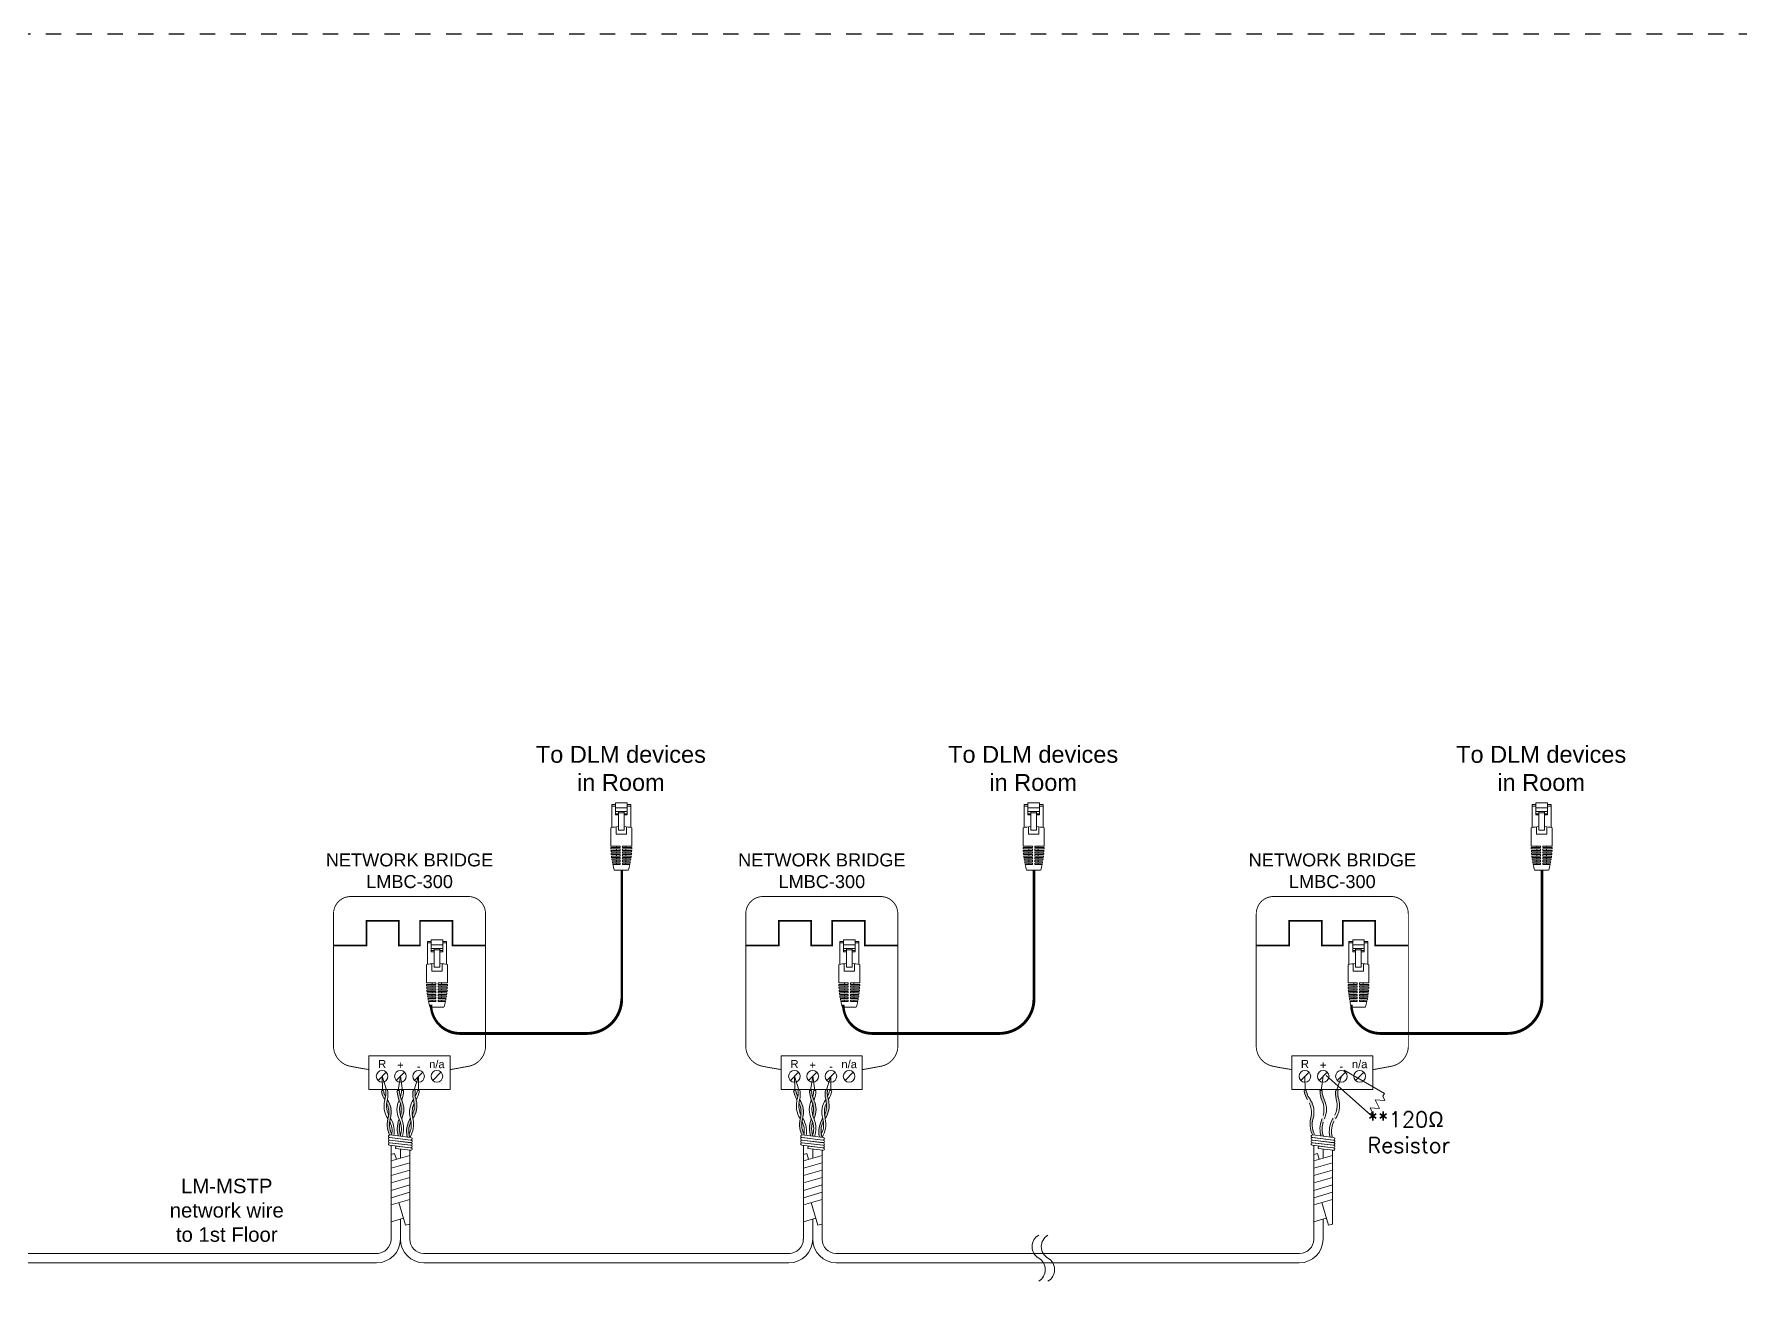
# Model space of a CAD drawing. Header units: inches. Extents: x -60 to 2005, y -577 to 104.
# Drawn here: x 718.56 to 746.28, y -135.81 to -115.21 of the extents above; entities that cross this region are included whole.
import ezdxf
from ezdxf.enums import TextEntityAlignment as Align

# ---------------------------------------------------------------- set-up
doc = ezdxf.new("R2010")
doc.units = ezdxf.units.IN
doc.header["$MEASUREMENT"] = 0
doc.linetypes.add('Demo', pattern=[0.5, 0.25, -0.25])
doc.layers.get('0').update_dxf_attribs({"lineweight": 5})
doc.layers.add('PS Borders', color=40, linetype='Demo', lineweight=5, plot=False)
for name, color, linetype, lineweight in [('WS', 3, 'Continuous', 5), ('WS_DETAIL', 7, 'Continuous', 5), ('WS_LowVoltage', 6, 'Continuous', 5)]:
    doc.layers.add(name, color=color, linetype=linetype, lineweight=lineweight)
doc.styles.add('ARIAL', font='arial.ttf')

# ---------------------------------------------------------------- blocks, each defined once
blk = doc.blocks.new('LMBC-300')
for p, q in [((-5.44, -23.35), (-4.01, -21.92)), ((-2.29, -23.35), (-0.86, -21.92)), ((0.87, -23.35), (2.3, -21.92)), ((4.03, -23.35), (5.45, -21.92))]:
    blk.add_line(p, q)
blk.add_lwpolyline([(-7.01, -19.08), (7.02, -19.08), (7.02, -24.94), (-7.01, -24.94)], close=True)
for centre in [(-4.73, -22.63), (-1.57, -22.63), (1.58, -22.63), (4.74, -22.63)]:
    blk.add_circle(centre, 1.01)
at = {"layer": 'WS_DETAIL', "linetype": 'Continuous', "const_width": 0.154}
for points in [[(0.01, 8.49), (-10.18, 8.49, 0.414214), (-13.15, 5.51), (-13.15, -17.61, 0.329956), (-10.38, -20.86, 0.015788), (-7.01, -21.46, 0.023143)], [(0.01, 8.49), (10.19, 8.49, -0.414214), (13.16, 5.51), (13.16, -17.61, -0.329956), (10.39, -20.86, -0.003091), (7.02, -21.48, -0.023143)]]:
    blk.add_lwpolyline(points, format="xyb", dxfattribs=at)
at = {"layer": 'WS_DETAIL', "const_width": 0.284}
blk.add_lwpolyline([(-13.15, 0), (-7.45, 0), (-7.45, 4.3), (-1.82, 4.3), (-1.82, 0), (1.82, 0), (1.82, 4.3), (7.45, 4.3), (7.45, 0), (13.16, 0)], dxfattribs=at)
at = {"insert": (0.01, 15.95), "char_height": 2.2491, "width": 28.8312, "attachment_point": 2, "style": 'ARIAL'}
blk.add_mtext('NETWORK BRIDGE\\PLMBC-300', dxfattribs=at)
at = {"layer": 'WS_DETAIL', "style": 'ARIAL'}
for s, height, p in [('R', 1.39, (-4.73, -20.5)), ('+', 1.39, (-1.57, -20.67)), ('n/a', 1.385, (4.74, -20.5)), ('-', 1.39, (1.58, -20.91))]:
    blk.add_text(s, height=height, dxfattribs=at).set_placement(p, align=Align.MIDDLE)
blk = doc.blocks.new('A$C756910A1')
at = {"layer": 'WS_DETAIL'}
for p, q in [((0.15, 6.6), (0.15, 10.17)), ((0.15, 10.17), (0.73, 10.17)), ((0.73, 9.92), (0.15, 9.92)), ((0.73, 10.43), (0.73, 8.56)), ((0.73, 10.43), (2.51, 10.43)), ((2.51, 9.66), (0.73, 9.66)), ((2.51, 9.06), (0.73, 9.06)), ((0.73, 8.74), (1.17, 8.74)), ((0.73, 8.56), (1.17, 8.56)), ((1.17, 6.17), (1.17, 9.06)), ((1.17, 8.85), (2.06, 8.85)), ((2.06, 6.17), (2.06, 9.06)), ((2.06, 8.74), (2.51, 8.74)), ((2.51, 8.56), (2.06, 8.56)), ((2.51, 10.43), (2.51, 8.56)), ((3.08, 10.17), (2.51, 10.17)), ((3.08, 9.92), (2.51, 9.92)), ((3.08, 6.6), (3.08, 10.17)), ((0, 6.56), (0, 3.73)), ((0.81, 6.7), (0.81, 5.55)), ((0.81, 5.55), (2.42, 5.55)), ((1.17, 6.17), (2.06, 6.17)), ((2.42, 6.7), (2.42, 5.55)), ((3.23, 6.56), (3.23, 3.73)), ((0, 3.73), (1.43, 3.73)), ((0, 3.51), (1.43, 3.51)), ((0.01, 3.29), (1.43, 3.29)), ((0.02, 3.06), (1.43, 3.06)), ((0.03, 2.84), (1.43, 2.84)), ((0.89, 3.73), (0.89, 3.51)), ((0.89, 3.29), (0.89, 3.06)), ((0.89, 2.84), (0.89, 2.62)), ((1.43, 3.51), (1.43, 3.73)), ((1.43, 3.06), (1.43, 3.29)), ((1.43, 2.62), (1.43, 2.84)), ((1.8, 3.73), (3.23, 3.73)), ((1.8, 3.51), (1.8, 3.73)), ((1.8, 3.51), (3.23, 3.51)), ((1.8, 3.29), (3.23, 3.29)), ((1.8, 3.06), (1.8, 3.29)), ((1.8, 3.06), (3.22, 3.06)), ((1.8, 2.84), (3.2, 2.84)), ((1.8, 2.62), (1.8, 2.84)), ((2.34, 3.73), (2.34, 3.51)), ((2.34, 3.29), (2.34, 3.06)), ((2.34, 2.84), (2.34, 2.62)), ((0.05, 2.62), (1.43, 2.62)), ((0.07, 2.4), (1.43, 2.4)), ((0.09, 2.18), (1.43, 2.18)), ((0.12, 1.96), (1.43, 1.96)), ((0.15, 1.74), (1.43, 1.74)), ((0.18, 1.52), (1.43, 1.52)), ((0.22, 1.3), (1.43, 1.3)), ((0.26, 1.08), (1.43, 1.08)), ((0.31, 0.86), (1.43, 0.86)), ((0.89, 2.4), (0.89, 2.18)), ((0.89, 1.96), (0.89, 1.74)), ((0.89, 1.52), (0.89, 1.3)), ((0.89, 1.08), (0.89, 0.86)), ((1.43, 2.18), (1.43, 2.4)), ((1.43, 1.74), (1.43, 1.96)), ((1.43, 1.3), (1.43, 1.52)), ((1.43, 0.86), (1.43, 1.08)), ((1.8, 2.62), (3.19, 2.62)), ((1.8, 2.4), (3.17, 2.4)), ((1.8, 2.18), (1.8, 2.4)), ((1.8, 2.18), (3.14, 2.18)), ((1.8, 1.96), (3.12, 1.96)), ((1.8, 1.74), (1.8, 1.96)), ((1.8, 1.74), (3.09, 1.74)), ((1.8, 1.52), (3.05, 1.52)), ((1.8, 1.3), (1.8, 1.52)), ((1.8, 1.3), (3.01, 1.3)), ((1.8, 1.08), (2.97, 1.08)), ((1.8, 0.86), (1.8, 1.08)), ((1.8, 0.86), (2.92, 0.86)), ((2.34, 2.4), (2.34, 2.18)), ((2.34, 1.96), (2.34, 1.74)), ((2.34, 1.52), (2.34, 1.3)), ((2.34, 1.08), (2.34, 0.86)), ((2.69, 0), (0.52, 0))]:
    blk.add_line(p, q, dxfattribs=at)
for centre, radius, start, end in [((1.62, -0.58), 7.33, 93.502, 102.7411), ((1.62, -0.58), 7.33, 77.2589, 86.498), ((13.49, 3.73), 13.49, 180.937, 181.8742), ((13.49, 3.73), 13.49, 182.8119, 183.7504), ((-10.25, 3.73), 13.49, 356.2496, 357.1881), ((-10.25, 3.73), 13.49, 358.1258, 359.063), ((13.49, 3.73), 13.49, 184.6899, 185.6307), ((13.49, 3.73), 13.49, 186.573, 187.5171), ((13.49, 3.73), 13.49, 188.4632, 189.4117), ((13.49, 3.73), 13.49, 190.3627, 191.3167), ((13.49, 3.73), 13.49, 192.2739, 196.0379), ((-10.25, 3.73), 13.49, 343.9621, 347.7261), ((-10.25, 3.73), 13.49, 348.6833, 349.6373), ((-10.25, 3.73), 13.49, 350.5883, 351.5368), ((-10.25, 3.73), 13.49, 352.4829, 353.427), ((-10.25, 3.73), 13.49, 354.3693, 355.3101)]:
    blk.add_arc(centre, radius, start, end, dxfattribs=at)
blk = doc.blocks.new('A$C043B1A8A')
at = {"layer": 'WS_DETAIL'}
for p, q in [((0, 0), (0.032, 0.027)), ((0.021, 0.092), (0.145, 0.047)), ((0.032, 0.027), (0.021, 0.092)), ((0.123, 0.178), (0.247, 0.132)), ((0.123, 0.178), (0.145, 0.047)), ((0.268, 0.224), (0.236, 0.197)), ((0.236, 0.197), (0.247, 0.132))]:
    blk.add_line(p, q, dxfattribs=at)

msp = doc.modelspace()

# ---------------------------------------------------------------- hatches: boundary and pattern name
at = {"layer": 'WS_DETAIL'}
h = msp.add_hatch(color=256, dxfattribs=at)
h.paths.add_polyline_path([(724.65, -132.977, 0.120606), (724.665, -133.134), (724.621, -133.129, 0.0008), (724.621, -133.128, -0.094746), (724.617, -132.971, -0.094746), (724.672, -132.824, 0.002014), (724.673, -132.822, 0.002014), (724.674, -132.825, -0.034938), (724.685, -132.876, 0.070973)])
h.paths.add_polyline_path([(724.732, -132.676, 0.109546), (724.724, -132.52, 0.001993), (724.723, -132.517, -0.094746), (724.719, -132.36), (724.752, -132.366, 0.070973), (724.752, -132.472, -0.113898), (724.773, -132.683, -0.109526), (724.714, -132.829, -0.040685), (724.703, -132.771, 0.068536)])
h.paths.add_polyline_path([(724.49, -132.837, 0.002014), (724.491, -132.835, 0.002014), (724.492, -132.837, -0.034938), (724.512, -132.886, 0.070973), (724.494, -132.991, 0.085373), (724.519, -133.116), (724.478, -133.111, -0.07335), (724.46, -132.991, -0.094746)])
h.paths.add_polyline_path([(724.526, -132.681, 0.068536), (724.512, -132.584, -0.112468), (724.46, -132.372), (724.494, -132.372, 0.108028), (724.532, -132.528, -0.109526), (724.567, -132.681, -0.109526), (724.532, -132.835, -0.040685), (724.512, -132.779, 0.068536)])
h.paths.add_polyline_path([(724.338, -132.982, 0.06985), (724.372, -133.081, -0.012752), (724.369, -133.098), (724.342, -133.095, 0.058757), (724.338, -133.094, -0.06709), (724.305, -132.988, -0.094746), (724.308, -132.831, 0.111564), (724.318, -132.672, 0.068536), (724.288, -132.578, -0.040685), (724.3, -132.52, -0.109526), (724.359, -132.665, -0.111564), (724.349, -132.825, 0.106175)])
h.paths.add_polyline_path([(724.203, -132.377), (724.236, -132.372, 0.070973), (724.271, -132.472, 0.028112), (724.257, -132.523, -0.094194)])
h = msp.add_hatch(color=256, dxfattribs=at)
h.paths.add_polyline_path([(731.346, -132.977, 0.120606), (731.361, -133.134), (731.317, -133.129, 0.0008), (731.317, -133.128, -0.094746), (731.313, -132.971, -0.094746), (731.368, -132.824, 0.002014), (731.369, -132.822, 0.002014), (731.37, -132.825, -0.034938), (731.381, -132.876, 0.070973)])
h.paths.add_polyline_path([(731.428, -132.676, 0.109546), (731.419, -132.52, 0.001993), (731.419, -132.517, -0.094746), (731.415, -132.36), (731.448, -132.366, 0.070973), (731.448, -132.472, -0.113898), (731.469, -132.683, -0.109526), (731.41, -132.829, -0.040685), (731.399, -132.771, 0.068536)])
h.paths.add_polyline_path([(731.186, -132.837, 0.002014), (731.187, -132.835, 0.002014), (731.188, -132.837, -0.034938), (731.208, -132.886, 0.070973), (731.19, -132.991, 0.085373), (731.215, -133.116), (731.174, -133.111, -0.07335), (731.156, -132.991, -0.094746)])
h.paths.add_polyline_path([(731.222, -132.681, 0.068536), (731.208, -132.584, -0.112468), (731.156, -132.372), (731.19, -132.372, 0.108028), (731.228, -132.528, -0.109526), (731.263, -132.681, -0.109526), (731.228, -132.835, -0.040685), (731.208, -132.779, 0.068536)])
h.paths.add_polyline_path([(731.034, -132.982, 0.06985), (731.068, -133.081, -0.012752), (731.065, -133.098), (731.038, -133.095, 0.058757), (731.034, -133.094, -0.06709), (731.001, -132.988, -0.094746), (731.004, -132.831, 0.111564), (731.014, -132.672, 0.068536), (730.984, -132.578, -0.040685), (730.996, -132.52, -0.109526), (731.055, -132.665, -0.111564), (731.045, -132.825, 0.106175)])
h.paths.add_polyline_path([(730.899, -132.377), (730.932, -132.372, 0.070973), (730.967, -132.472, 0.028112), (730.953, -132.523, -0.094194)])
h = msp.add_hatch(color=256, dxfattribs=at)
edge = h.paths.add_edge_path()
edge.add_arc((739.966, -133.026), 0.332, 171.4477, 198.9556)
edge.add_line((739.651, -133.134), (739.608, -133.129))
edge.add_arc((739.26, -133.229), 0.362, 16.0503, 16.2337)
edge.add_arc((740.015, -133.04), 0.417, 170.5397, 192.1893, ccw=False)
edge.add_arc((740.015, -133.04), 0.417, 148.89, 170.5397, ccw=False)
edge.add_arc((739.362, -132.615), 0.362, 324.8456, 325.3071)
edge.add_arc((740.009, -132.723), 0.362, 195.7722, 196.2337)
edge.add_arc((739.299, -132.93), 0.377, 8.2297, 16.2337, ccw=False)
edge.add_arc((740.007, -133.048), 0.377, 152.8497, 169.0883)
edge = h.paths.add_edge_path()
edge.add_arc((739.361, -132.618), 0.362, 350.7704, 375.7769)
edge.add_arc((739.361, -132.618), 0.362, 15.7769, 16.2337)
edge.add_arc((740.117, -132.429), 0.417, 170.5397, 192.1893, ccw=False)
edge.add_line((739.706, -132.36), (739.739, -132.366))
edge.add_arc((740.112, -132.418), 0.377, 171.9911, 188.2297)
edge.add_arc((739.293, -132.623), 0.471, -7.3349, 18.6567, ccw=False)
edge.add_arc((739.302, -132.594), 0.467, 322.6979, 348.9109, ccw=False)
edge.add_arc((736.915, -133.505), 2.828, 12.8387, 13.9833)
edge.add_arc((739.362, -132.616), 0.362, 325.3586, 350.315)
edge = h.paths.add_edge_path()
edge.add_arc((739.15, -132.68), 0.362, 334.3059, 334.7675)
edge.add_arc((739.805, -132.68), 0.362, 205.2325, 205.6941)
edge.add_arc((739.139, -133.001), 0.377, 17.69, 25.6941, ccw=False)
edge.add_arc((739.857, -133.001), 0.377, 162.31, 178.5486)
edge.add_arc((739.857, -132.981), 0.377, 181.4514, 200.97)
edge.add_line((739.505, -133.116), (739.465, -133.111))
edge.add_arc((739.864, -132.991), 0.417, 180, 196.7806, ccw=False)
edge.add_arc((739.864, -132.991), 0.417, 158.3503, 180, ccw=False)
edge = h.paths.add_edge_path()
edge.add_arc((739.15, -132.683), 0.362, 0.2308, 15.9134)
edge.add_arc((739.937, -132.365), 0.49, 180.8101, 206.4781, ccw=False)
edge.add_line((739.447, -132.372), (739.481, -132.372))
edge.add_arc((739.858, -132.362), 0.377, 181.4554, 206.1179)
edge.add_arc((739.191, -132.683), 0.362, 0.2308, 25.2325, ccw=False)
edge.add_arc((739.109, -132.671), 0.445, 331.0809, 358.611, ccw=False)
edge.add_arc((739.1, -133.016), 0.419, 18.0887, 25.6918)
edge.add_arc((739.154, -132.68), 0.359, 334.6021, 359.8115)
edge = h.paths.add_edge_path()
edge.add_arc((739.695, -132.911), 0.377, 190.9117, 206.8942)
edge.add_arc((739.031, -133.026), 0.332, 347.4659, 350.3882, ccw=False)
edge.add_line((739.355, -133.098), (739.329, -133.095))
edge.add_arc((739.324, -133.115), 0.0208, 76.2022, 89.6528)
edge.add_arc((739.703, -132.919), 0.417, 189.4603, 204.8133, ccw=False)
edge.add_arc((739.703, -132.919), 0.417, 167.8107, 189.4603, ccw=False)
edge.add_arc((738.947, -132.73), 0.362, 343.7663, 369.2296)
edge.add_arc((738.945, -132.733), 0.365, 9.717, 35.1926)
edge.add_arc((740.368, -132.791), 1.156, 163.9423, 166.6029, ccw=False)
edge.add_arc((738.902, -132.751), 0.452, 10.928, 38.2258, ccw=False)
edge.add_arc((738.988, -132.723), 0.362, -16.2337, 9.2296, ccw=False)
edge.add_arc((739.698, -132.93), 0.377, 163.7663, 188.0089)
edge = h.paths.add_edge_path()
edge.add_line((739.19, -132.377), (739.223, -132.372))
edge.add_arc((739.593, -132.3), 0.377, 190.9117, 207.1503)
edge.add_arc((739.704, -132.623), 0.471, 161.3433, 167.7845)
edge.add_arc((739.601, -132.309), 0.417, 189.4603, 210.9844, ccw=False)

# ---------------------------------------------------------------- linework, layer by layer
at = {"layer": 'PS Borders', "lineweight": -3}
msp.add_lwpolyline([(688.565, -180.13), (774.002, -180.13), (774.002, -115.213), (688.565, -115.213)], close=True, dxfattribs=at)
at = {"layer": 'WS', "const_width": 0.0391}
for points in [[(728.106, -128.792), (728.106, -130.882)], [(734.802, -128.792), (734.802, -130.882)], [(743.053, -128.792), (743.053, -130.882)]]:
    msp.add_lwpolyline(points, dxfattribs=at)
at = {"layer": 'WS'}
for points in [[(725.008, -130.976, 0.0391, 0.0391, 0), (725.008, -130.976, 0.0391, 0.0469, 0.414214), (725.478, -131.445, 0.0469, 0.0469, 0), (727.543, -131.445, 0.0469, 0.0469, 0.414214), (728.106, -130.882, 0.0469, 0.0469, 0), (728.106, -130.882, 0.0469, 0.0469, 0)], [(731.704, -130.976, 0.0391, 0.0391, 0), (731.704, -130.976, 0.0391, 0.0469, 0.414214), (732.174, -131.445, 0.0469, 0.0469, 0), (734.239, -131.445, 0.0469, 0.0469, 0.414214), (734.802, -130.882, 0.0469, 0.0469, 0), (734.802, -130.882, 0.0469, 0.0469, 0)], [(739.956, -130.976, 0.0391, 0.0391, 0), (739.956, -130.976, 0.0391, 0.0469, 0.414214), (740.425, -131.445, 0.0469, 0.0469, 0), (742.49, -131.445, 0.0469, 0.0469, 0.414214), (743.053, -130.882, 0.0469, 0.0469, 0), (743.053, -130.882, 0.0469, 0.0469, 0)]]:
    msp.add_lwpolyline(points, format="xyseb", dxfattribs=at)
at = {"layer": 'WS_DETAIL'}
for p, q in [((724.219, -132.373), (724.215, -132.142)), ((724.215, -132.142), (724.287, -132.362)), ((724.512, -132.142), (724.477, -132.371)), ((724.546, -132.371), (724.512, -132.142)), ((724.808, -132.142), (724.736, -132.362)), ((724.804, -132.373), (724.808, -132.142)), ((730.915, -132.373), (730.911, -132.142)), ((730.911, -132.142), (730.983, -132.362)), ((731.208, -132.142), (731.173, -132.371)), ((731.242, -132.371), (731.208, -132.142)), ((731.504, -132.142), (731.432, -132.362)), ((731.5, -132.373), (731.504, -132.142)), ((739.206, -132.373), (739.202, -132.142)), ((739.206, -132.373), (739.202, -132.142)), ((739.498, -132.142), (739.464, -132.371)), ((739.498, -132.142), (739.464, -132.371)), ((740.268, -132.767), (739.546, -132.129)), ((739.794, -132.142), (739.723, -132.362)), ((740.493, -132.423), (739.84, -132.042)), ((724.236, -132.37), (724.202, -132.376)), ((724.271, -132.365), (724.304, -132.359)), ((724.494, -132.371), (724.46, -132.371)), ((724.529, -132.371), (724.563, -132.371)), ((724.753, -132.365), (724.719, -132.359)), ((724.788, -132.37), (724.821, -132.376)), ((730.932, -132.37), (730.898, -132.376)), ((730.967, -132.365), (731, -132.359)), ((731.19, -132.371), (731.156, -132.371)), ((731.225, -132.371), (731.259, -132.371)), ((731.449, -132.365), (731.415, -132.359)), ((731.484, -132.37), (731.517, -132.376)), ((739.222, -132.37), (739.189, -132.376)), ((739.222, -132.37), (739.189, -132.376)), ((739.481, -132.371), (739.447, -132.371)), ((739.481, -132.371), (739.447, -132.371)), ((739.739, -132.365), (739.706, -132.359)), ((724.676, -133.177), (724.335, -133.136)), ((724.676, -133.219), (724.335, -133.178)), ((724.676, -133.261), (724.335, -133.22)), ((724.676, -133.303), (724.335, -133.261)), ((724.342, -133.095), (724.681, -133.136)), ((724.342, -133.137), (724.681, -133.178)), ((724.342, -133.179), (724.681, -133.22)), ((724.342, -133.22), (724.681, -133.261)), ((724.431, -133.315), (724.436, -133.274)), ((724.676, -133.344), (724.431, -133.315)), ((724.436, -133.274), (724.681, -133.303)), ((724.512, -133.324), (724.512, -133.471)), ((724.512, -133.324), (724.512, -133.471)), ((731.372, -133.177), (731.031, -133.136)), ((731.372, -133.219), (731.031, -133.178)), ((731.372, -133.261), (731.031, -133.22)), ((731.372, -133.303), (731.031, -133.261)), ((731.038, -133.095), (731.377, -133.136)), ((731.038, -133.137), (731.377, -133.178)), ((731.038, -133.179), (731.377, -133.22)), ((731.038, -133.22), (731.377, -133.261)), ((731.127, -133.315), (731.132, -133.274)), ((731.372, -133.344), (731.127, -133.315)), ((731.132, -133.274), (731.377, -133.303)), ((731.208, -133.324), (731.208, -133.471)), ((731.208, -133.324), (731.208, -133.471)), ((739.663, -133.177), (739.321, -133.136)), ((739.663, -133.219), (739.321, -133.178)), ((739.663, -133.261), (739.321, -133.22)), ((739.663, -133.303), (739.321, -133.261)), ((739.329, -133.095), (739.668, -133.136)), ((739.329, -133.137), (739.668, -133.178)), ((739.329, -133.179), (739.668, -133.22)), ((739.329, -133.22), (739.668, -133.261)), ((739.418, -133.315), (739.423, -133.274)), ((739.418, -133.315), (739.423, -133.274)), ((739.663, -133.344), (739.418, -133.315)), ((739.423, -133.274), (739.668, -133.303)), ((739.498, -133.324), (739.498, -133.471)), ((739.498, -133.324), (739.498, -133.471)), ((739.498, -133.324), (739.498, -133.471)), ((739.498, -133.324), (739.498, -133.471)), ((724.418, -133.395), (724.36, -133.413)), ((724.664, -133.426), (724.36, -133.516)), ((724.664, -133.546), (724.36, -133.635)), ((724.418, -133.395), (724.446, -133.49)), ((731.114, -133.395), (731.056, -133.413)), ((731.36, -133.426), (731.056, -133.516)), ((731.36, -133.546), (731.056, -133.635)), ((731.114, -133.395), (731.142, -133.49)), ((739.405, -133.395), (739.346, -133.413)), ((739.405, -133.395), (739.346, -133.413)), ((739.65, -133.426), (739.346, -133.516)), ((739.65, -133.546), (739.346, -133.635)), ((739.405, -133.395), (739.433, -133.49)), ((739.405, -133.395), (739.433, -133.49)), ((739.65, -133.343), (739.65, -134.541)), ((724.664, -133.665), (724.36, -133.755)), ((724.664, -133.785), (724.36, -133.874)), ((731.36, -133.665), (731.056, -133.755)), ((731.36, -133.785), (731.056, -133.874)), ((739.65, -133.665), (739.346, -133.755)), ((739.65, -133.785), (739.346, -133.874)), ((724.664, -133.904), (724.36, -133.994)), ((724.664, -134.023), (724.36, -134.113)), ((724.664, -134.143), (724.36, -134.232)), ((731.36, -133.904), (731.056, -133.994)), ((731.36, -134.023), (731.056, -134.113)), ((731.36, -134.143), (731.056, -134.232)), ((739.65, -133.904), (739.346, -133.994)), ((739.65, -134.023), (739.346, -134.113)), ((739.65, -134.143), (739.346, -134.232)), ((731.184, -134.194), (731.292, -134.561)), ((739.475, -134.194), (739.583, -134.561)), ((724.563, -134.448), (724.36, -134.508)), ((731.259, -134.448), (731.056, -134.508)), ((731.36, -134.541), (731.292, -134.561)), ((739.549, -134.448), (739.346, -134.508)), ((739.65, -134.541), (739.583, -134.561))]:
    msp.add_line(p, q, dxfattribs=at)
at = {"layer": 'WS_DETAIL', "const_width": 0.0077}
for points in [[(724.287, -132.362), (724.215, -132.142), (724.219, -132.373)], [(724.546, -132.371), (724.512, -132.142), (724.477, -132.371)], [(724.804, -132.373), (724.808, -132.142), (724.736, -132.362)], [(730.983, -132.362), (730.911, -132.142), (730.915, -132.373)], [(731.242, -132.371), (731.208, -132.142), (731.173, -132.371)], [(731.5, -132.373), (731.504, -132.142), (731.432, -132.362)]]:
    msp.add_lwpolyline(points, dxfattribs=at)
at = {"layer": 'WS_DETAIL'}
for points in [[(734.878, -135.469, 0.57735), (734.878, -135.095, -0.57735), (734.878, -134.721, -0.57735)], [(735.028, -135.469, 0.57735), (735.028, -135.095, -0.57735), (735.028, -134.722, -0.57735)]]:
    msp.add_lwpolyline(points, format="xyb", dxfattribs=at)
for centre, radius, start, end in [((724.614, -132.307), 0.418, 189.4603, 211.11), ((724.606, -132.299), 0.377, 190.9117, 207.1503), ((724.718, -132.622), 0.472, 161.3433, 187.3349), ((723.897, -132.417), 0.377, 351.7703, 8.0089), ((723.892, -132.428), 0.418, 347.8107, 9.4603), ((724.951, -132.364), 0.491, 180.8101, 206.4781), ((724.872, -132.361), 0.378, 181.4554, 206.1179), ((724.152, -132.361), 0.377, 342.308, 358.5486), ((724.145, -132.371), 0.418, 338.3503, 0), ((725.131, -132.428), 0.418, 170.5397, 192.1893), ((725.126, -132.417), 0.377, 171.9911, 188.2297), ((724.417, -132.299), 0.377, 332.8497, 349.0883), ((724.306, -132.622), 0.472, 352.6651, 18.6567), ((724.409, -132.307), 0.418, 328.89, 350.5397), ((731.31, -132.307), 0.418, 189.4603, 211.11), ((731.302, -132.299), 0.377, 190.9117, 207.1503), ((731.414, -132.622), 0.472, 161.3433, 187.3349), ((730.593, -132.417), 0.377, 351.7703, 8.0089), ((730.588, -132.428), 0.418, 347.8107, 9.4603), ((731.647, -132.364), 0.491, 180.8101, 206.4781), ((731.568, -132.361), 0.378, 181.4554, 206.1179), ((730.848, -132.361), 0.377, 342.308, 358.5486), ((730.841, -132.371), 0.418, 338.3503, 0), ((731.827, -132.428), 0.418, 170.5397, 192.1893), ((731.822, -132.417), 0.377, 171.9911, 188.2297), ((731.113, -132.299), 0.377, 332.8497, 349.0883), ((731.002, -132.622), 0.472, 352.6651, 18.6567), ((731.105, -132.307), 0.418, 328.89, 350.5397), ((739.601, -132.307), 0.418, 189.4603, 211.11), ((739.601, -132.307), 0.418, 189.4603, 211.11), ((739.593, -132.299), 0.377, 190.9117, 207.1503), ((739.593, -132.299), 0.377, 190.9117, 207.1503), ((738.904, -132.749), 0.449, 10.915, 38.248), ((738.904, -132.749), 0.449, 10.915, 38.248), ((739.938, -132.364), 0.491, 180.8101, 206.4781), ((739.938, -132.364), 0.491, 180.8101, 206.4781), ((739.858, -132.361), 0.378, 181.4554, 206.1179), ((739.858, -132.361), 0.378, 181.4554, 206.1179), ((740.118, -132.428), 0.418, 170.5397, 192.1893), ((740.113, -132.417), 0.377, 171.9911, 188.2297), ((739.292, -132.622), 0.472, 352.6651, 18.6567), ((724.607, -132.621), 0.363, 189.6911, 214.6929), ((724.649, -132.617), 0.363, 164.2231, 189.2296), ((723.96, -132.732), 0.363, 9.6911, 25.3738), ((724.648, -132.615), 0.363, 189.6911, 205.3738), ((724.001, -132.725), 0.363, 9.6911, 35.1544), ((723.959, -132.729), 0.363, 343.7663, 9.2296), ((724, -132.723), 0.363, 343.7663, 9.2296), ((724.819, -132.682), 0.363, 155.3356, 179.7692), ((724.819, -132.679), 0.363, 180.2308, 205.6941), ((724.861, -132.682), 0.363, 164.0866, 179.7692), ((724.861, -132.679), 0.363, 180.2308, 205.6941), ((724.162, -132.682), 0.363, 0.2308, 15.9134), ((724.162, -132.679), 0.363, 344.0866, 359.7692), ((724.204, -132.682), 0.363, 0.2308, 25.2325), ((724.204, -132.679), 0.363, 334.7675, 359.7692), ((725.023, -132.723), 0.363, 170.7704, 196.2337), ((725.023, -132.725), 0.363, 144.8456, 170.3089), ((725.064, -132.729), 0.363, 170.7704, 196.2337), ((724.375, -132.615), 0.363, 334.6262, 350.3089), ((725.063, -132.732), 0.363, 154.6262, 170.3089), ((724.416, -132.621), 0.363, 325.3071, 350.3089), ((724.374, -132.617), 0.363, 350.7704, 15.7769), ((731.303, -132.621), 0.363, 189.6911, 214.6929), ((731.345, -132.617), 0.363, 164.2231, 189.2296), ((730.656, -132.732), 0.363, 9.6911, 25.3738), ((731.344, -132.615), 0.363, 189.6911, 205.3738), ((730.697, -132.725), 0.363, 9.6911, 35.1544), ((730.655, -132.729), 0.363, 343.7663, 9.2296), ((730.696, -132.723), 0.363, 343.7663, 9.2296), ((731.515, -132.682), 0.363, 155.3356, 179.7692), ((731.515, -132.679), 0.363, 180.2308, 205.6941), ((731.557, -132.682), 0.363, 164.0866, 179.7692), ((731.557, -132.679), 0.363, 180.2308, 205.6941), ((730.858, -132.682), 0.363, 0.2308, 15.9134), ((730.858, -132.679), 0.363, 344.0866, 359.7692), ((730.9, -132.682), 0.363, 0.2308, 25.2325), ((730.9, -132.679), 0.363, 334.7675, 359.7692), ((731.719, -132.723), 0.363, 170.7704, 196.2337), ((731.718, -132.725), 0.363, 144.8456, 170.3089), ((731.76, -132.729), 0.363, 170.7704, 196.2337), ((731.071, -132.615), 0.363, 334.6262, 350.3089), ((731.759, -132.732), 0.363, 154.6262, 170.3089), ((731.112, -132.621), 0.363, 325.3071, 350.3089), ((731.07, -132.617), 0.363, 350.7704, 15.7769), ((738.946, -132.732), 0.363, 9.6911, 25.3738), ((738.946, -132.732), 0.363, 9.6911, 25.3738), ((738.946, -132.729), 0.363, 343.7663, 9.2296), ((738.946, -132.729), 0.363, 343.7663, 9.2296), ((738.987, -132.723), 0.363, 343.7663, 9.2296), ((738.987, -132.723), 0.363, 343.7663, 9.2296), ((739.149, -132.682), 0.363, 0.2308, 15.9134), ((739.149, -132.682), 0.363, 0.2308, 15.9134), ((739.149, -132.679), 0.363, 344.0866, 359.7692), ((739.149, -132.679), 0.363, 344.0866, 359.7692), ((739.19, -132.682), 0.363, 0.2308, 25.2325), ((739.19, -132.682), 0.363, 0.2308, 25.2325), ((739.19, -132.679), 0.363, 334.7675, 359.7692), ((739.19, -132.679), 0.363, 334.7675, 359.7692), ((739.362, -132.615), 0.363, 334.6262, 350.3089), ((739.402, -132.621), 0.363, 325.3071, 350.3089), ((739.361, -132.617), 0.363, 350.7704, 15.7769), ((724.716, -132.919), 0.418, 167.8107, 189.4603), ((724.716, -132.919), 0.418, 189.4603, 204.8156), ((724.711, -132.93), 0.377, 163.7663, 188.0089), ((724.002, -133.048), 0.377, 10.9117, 27.1503), ((724.708, -132.911), 0.377, 190.9117, 206.8942), ((724.648, -132.615), 0.363, 214.6929, 215.1544), ((723.994, -133.04), 0.418, 9.4603, 31.11), ((724.043, -133.026), 0.333, 347.4659, 8.5523), ((723.994, -133.04), 0.418, 351.2808, 9.4603), ((724.878, -132.991), 0.418, 158.3503, 180), ((724.878, -132.991), 0.418, 180, 196.7806), ((724.162, -132.679), 0.363, 334.3059, 334.7675), ((724.152, -133), 0.377, 1.4514, 25.6941), ((724.871, -133), 0.377, 162.31, 178.5486), ((724.871, -132.981), 0.377, 181.4514, 200.97), ((724.152, -132.981), 0.377, 342.31, 358.5486), ((724.145, -132.991), 0.418, 0, 21.6497), ((724.145, -132.991), 0.418, 342.0912, 0), ((725.029, -133.04), 0.418, 170.5397, 192.1893), ((725.029, -133.04), 0.418, 148.89, 170.5397), ((724.98, -133.026), 0.333, 171.4477, 198.9556), ((725.021, -133.048), 0.377, 152.8497, 169.0883), ((724.315, -132.911), 0.377, 333.1058, 349.0883), ((724.307, -132.919), 0.418, 329.0247, 350.5397), ((724.375, -132.615), 0.363, 324.8456, 325.3071), ((724.312, -132.93), 0.377, 351.9911, 16.2337), ((724.307, -132.919), 0.418, 350.5397, 12.1893), ((731.412, -132.919), 0.418, 167.8107, 189.4603), ((731.412, -132.919), 0.418, 189.4603, 204.8156), ((731.407, -132.93), 0.377, 163.7663, 188.0089), ((730.698, -133.048), 0.377, 10.9117, 27.1503), ((731.404, -132.911), 0.377, 190.9117, 206.8942), ((731.344, -132.615), 0.363, 214.6929, 215.1544), ((730.69, -133.04), 0.418, 9.4603, 31.11), ((730.739, -133.026), 0.333, 347.4659, 8.5523), ((730.69, -133.04), 0.418, 351.2808, 9.4603), ((731.574, -132.991), 0.418, 158.3503, 180), ((731.574, -132.991), 0.418, 180, 196.7806), ((730.858, -132.679), 0.363, 334.3059, 334.7675), ((730.848, -133), 0.377, 1.4514, 25.6941), ((731.567, -133), 0.377, 162.31, 178.5486), ((731.567, -132.981), 0.377, 181.4514, 200.97), ((730.848, -132.981), 0.377, 342.31, 358.5486), ((730.841, -132.991), 0.418, 0, 21.6497), ((730.841, -132.991), 0.418, 342.0912, 0), ((731.725, -133.04), 0.418, 170.5397, 192.1893), ((731.725, -133.04), 0.418, 148.89, 170.5397), ((731.676, -133.026), 0.333, 171.4477, 198.9556), ((731.717, -133.048), 0.377, 152.8497, 169.0883), ((731.011, -132.911), 0.377, 333.1058, 349.0883), ((731.003, -132.919), 0.418, 329.0247, 350.5397), ((731.071, -132.615), 0.363, 324.8456, 325.3071), ((731.008, -132.93), 0.377, 351.9911, 16.2337), ((731.003, -132.919), 0.418, 350.5397, 12.1893), ((739.703, -132.919), 0.418, 167.8107, 189.4603), ((739.703, -132.919), 0.418, 167.8107, 189.4603), ((739.703, -132.919), 0.418, 189.4603, 204.8156), ((739.703, -132.919), 0.418, 189.4603, 204.8156), ((739.698, -132.93), 0.377, 163.7663, 188.0089), ((739.698, -132.93), 0.377, 163.7663, 188.0089), ((739.695, -132.911), 0.377, 190.9117, 206.8942), ((739.695, -132.911), 0.377, 190.9117, 206.8942), ((739.635, -132.615), 0.363, 214.6929, 215.1544), ((739.635, -132.615), 0.363, 214.6929, 215.1544), ((739.865, -132.991), 0.418, 158.3503, 180), ((739.865, -132.991), 0.418, 158.3503, 180), ((739.865, -132.991), 0.418, 180, 196.7806), ((739.865, -132.991), 0.418, 180, 196.7806), ((739.149, -132.679), 0.363, 334.3059, 334.7675), ((739.149, -132.679), 0.363, 334.3059, 334.7675), ((739.858, -133), 0.377, 162.31, 178.5486), ((739.858, -133), 0.377, 162.31, 178.5486), ((739.858, -132.981), 0.377, 181.4514, 200.97), ((739.858, -132.981), 0.377, 181.4514, 200.97), ((740.016, -133.04), 0.418, 170.5397, 192.1893), ((740.016, -133.04), 0.418, 170.5397, 192.1893), ((740.016, -133.04), 0.418, 148.89, 170.5397), ((739.967, -133.026), 0.333, 171.4477, 198.9556), ((740.008, -133.048), 0.377, 152.8497, 169.0883), ((739.362, -132.615), 0.363, 324.8456, 325.3071), ((724.337, -133.115), 0.0208, 76.2022, 263.1259), ((724.337, -133.157), 0.0208, 76.2022, 263.1259), ((724.337, -133.199), 0.0208, 76.2022, 263.1259), ((724.337, -133.241), 0.0208, 76.2022, 263.1259), ((724.272, -133.229), 0.363, 16.0503, 16.2337), ((724.921, -133.337), 0.363, 144.8456, 145.0169), ((724.681, -133.157), 0.0208, 256.2517, 90), ((724.681, -133.199), 0.0208, 256.2517, 90), ((724.681, -133.241), 0.0208, 256.2517, 90), ((724.681, -133.282), 0.0208, 256.2517, 90), ((724.681, -133.324), 0.0208, 256.2517, 90), ((731.033, -133.115), 0.0208, 76.2022, 263.1259), ((731.033, -133.157), 0.0208, 76.2022, 263.1259), ((731.033, -133.199), 0.0208, 76.2022, 263.1259), ((731.033, -133.241), 0.0208, 76.2022, 263.1259), ((730.968, -133.229), 0.363, 16.0503, 16.2337), ((731.617, -133.337), 0.363, 144.8456, 145.0169), ((731.377, -133.157), 0.0208, 256.2517, 90), ((731.377, -133.199), 0.0208, 256.2517, 90), ((731.377, -133.241), 0.0208, 256.2517, 90), ((731.377, -133.282), 0.0208, 256.2517, 90), ((731.377, -133.324), 0.0208, 256.2517, 90), ((739.324, -133.115), 0.0208, 76.2022, 263.1259), ((739.324, -133.115), 0.0208, 76.2022, 263.1259), ((739.324, -133.157), 0.0208, 76.2022, 263.1259), ((739.324, -133.157), 0.0208, 76.2022, 263.1259), ((739.324, -133.199), 0.0208, 76.2022, 263.1259), ((739.324, -133.199), 0.0208, 76.2022, 263.1259), ((739.324, -133.241), 0.0208, 76.2022, 263.1259), ((739.324, -133.241), 0.0208, 76.2022, 263.1259), ((739.259, -133.229), 0.363, 16.0503, 16.2337), ((739.259, -133.229), 0.363, 16.0503, 16.2337), ((739.907, -133.337), 0.363, 144.8456, 145.0169), ((739.907, -133.337), 0.363, 144.8456, 145.0169), ((739.668, -133.157), 0.0208, 256.2517, 90), ((739.668, -133.199), 0.0208, 256.2517, 90), ((739.668, -133.241), 0.0208, 256.2517, 90), ((739.668, -133.282), 0.0208, 256.2517, 90), ((739.668, -133.324), 0.0208, 256.2517, 90)]:
    msp.add_arc(centre, radius, start, end, dxfattribs=at)
at = {"layer": 'WS_LowVoltage'}
for p, q in [((724.36, -133.264), (724.36, -134.787)), ((731.056, -133.264), (731.056, -134.787)), ((739.346, -133.264), (739.346, -134.787)), ((724.664, -133.343), (724.664, -134.787)), ((731.36, -133.343), (731.36, -134.787)), ((724.488, -134.194), (724.596, -134.561)), ((724.512, -134.463), (724.512, -134.785)), ((724.664, -134.541), (724.596, -134.561)), ((731.208, -134.463), (731.208, -134.785)), ((739.498, -134.463), (739.498, -134.785)), ((724.15, -135.02), (710.386, -135.02)), ((724.125, -135.172), (710.514, -135.172)), ((730.844, -135.019), (724.888, -135.019)), ((728.769, -135.171), (724.892, -135.171)), ((728.52, -135.019), (724.911, -135.019)), ((728.682, -135.171), (724.916, -135.171)), ((730.821, -135.172), (728.256, -135.172)), ((734.801, -135.019), (731.584, -135.019)), ((735.43, -135.019), (731.584, -135.019)), ((735.465, -135.171), (731.588, -135.171)), ((734.956, -135.172), (732.146, -135.172)), ((739.114, -135.02), (734.95, -135.019)), ((739.111, -135.172), (735.105, -135.172))]:
    msp.add_line(p, q, dxfattribs=at)
for centre, radius, start, end in [((724.125, -134.785), 0.387, 270, 360), ((724.127, -134.787), 0.232, 270, 360), ((724.899, -134.785), 0.387, 180, 270), ((724.895, -134.788), 0.231, 179.8527, 268.4464), ((730.821, -134.785), 0.387, 270, 360), ((730.823, -134.787), 0.232, 270, 360), ((731.595, -134.785), 0.387, 180, 270), ((731.591, -134.788), 0.231, 179.8527, 268.4464), ((739.111, -134.785), 0.387, 270, 360), ((739.114, -134.787), 0.232, 270, 360)]:
    msp.add_arc(centre, radius, start, end, dxfattribs=at)

# ---------------------------------------------------------------- block references
at = {"xscale": 0.09384442006420883, "yscale": 0.09384442006420883, "zscale": 0.09384442006420883}
for p in [(724.659, -130.018), (731.355, -130.018), (739.646, -130.018)]:
    msp.add_blockref('LMBC-300', p, dxfattribs=at)
at = {"layer": 'WS_DETAIL', "xscale": 0.1048243773022459, "yscale": 0.1048243773022459, "zscale": 0.1048243773022459}
for p in [(727.93, -128.792), (734.626, -128.792), (742.878, -128.792), (724.936, -131.016), (731.632, -131.016), (739.902, -131.016)]:
    msp.add_blockref('A$C756910A1', p, dxfattribs=at)
at = {"layer": 'WS_DETAIL', "xscale": 1.17653251452109, "yscale": 1.17653251452109, "zscale": 1.17653251452109, "rotation": 16.97949479074031}
msp.add_blockref('A$C043B1A8A', (740.268, -132.767), dxfattribs=at)

# ---------------------------------------------------------------- texts
at = {"layer": 'WS_DETAIL', "char_height": 0.27371, "attachment_point": 2, "style": 'ARIAL'}
for insert in [(728.092, -126.775), (734.788, -126.775), (743.039, -126.775)]:
    msp.add_mtext_dynamic_manual_height_columns('To DLM devices\\Pin Room', width=2.75051, gutter_width=0.312, heights=[0], dxfattribs=dict(at, insert=insert))
at = {"layer": 'WS_DETAIL', "style": 'ARIAL'}
for s, insert, char_height, width, attachment_point in [('{\\Fromans|c0;**120Ω \\PResistor}', (740.217, -132.716), 0.25062, 11.54569, 1), ('LM-MSTP\\Pnetwork wire\\Pto 1st Floor', (721.691, -134.833), 0.23625, 7.80267, 8)]:
    msp.add_mtext(s, dxfattribs=dict(at, insert=insert, char_height=char_height, width=width, attachment_point=attachment_point))

doc.saveas('drawing.dxf')
